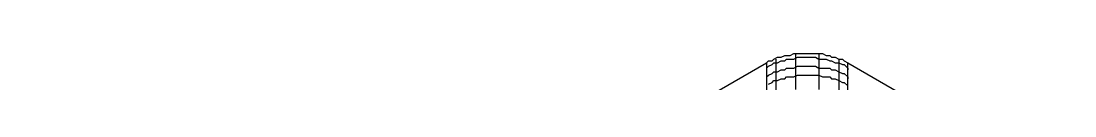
# Model space of a CAD drawing. Header units: millimetres. Extents: x 0 to 2112, y 8 to 1252.
# Drawn here: x 480.8 to 635.1, y 1094 to 1098.4 of the extents above; entities that cross this region are included whole.
import ezdxf

# ---------------------------------------------------------------- set-up
doc = ezdxf.new("R2010")
doc.units = ezdxf.units.MM
doc.layers.get('0').update_dxf_attribs({"linetype": 'CONTINUOUS'})

msp = doc.modelspace()

# ---------------------------------------------------------------- linework, layer by layer
at = {"color": 9}
for p, q in [((235.458, 892.658), (589.996, 1097.06)), ((235.458, 892.658), (589.996, 1097.06)), ((589.996, 1097.06), (590.271, 1097.34)), ((589.996, 1097.06), (590.271, 1097.34)), ((589.996, 1097.06), (589.996, 1091.8)), ((589.996, 1097.06), (589.996, 1091.8)), ((590.271, 1097.34), (590.797, 1097.34)), ((590.271, 1097.34), (590.797, 1097.34)), ((590.797, 1097.34), (591.044, 1097.59)), ((590.797, 1097.34), (591.044, 1097.59)), ((590.797, 1096.82), (591.044, 1097.06)), ((591.044, 1097.59), (591.594, 1097.86)), ((591.044, 1097.59), (591.594, 1097.86)), ((591.044, 1097.06), (591.594, 1097.06)), ((591.319, 1097.59), (591.319, 1092.33)), ((591.594, 1097.86), (592.12, 1097.86)), ((591.594, 1097.86), (592.12, 1097.86)), ((591.594, 1097.06), (592.12, 1097.34)), ((592.12, 1097.86), (592.642, 1098.11)), ((592.12, 1097.86), (592.642, 1098.11)), ((592.12, 1097.34), (592.642, 1097.34)), ((592.642, 1098.11), (592.889, 1098.11)), ((592.642, 1098.11), (592.889, 1098.11)), ((592.642, 1097.34), (592.889, 1097.59)), ((592.889, 1098.11), (593.443, 1098.11)), ((592.889, 1098.11), (593.443, 1098.11)), ((592.889, 1097.59), (593.443, 1097.59)), ((593.443, 1098.11), (593.965, 1098.39)), ((593.443, 1098.11), (593.965, 1098.39)), ((593.443, 1097.59), (593.965, 1097.59)), ((593.965, 1098.39), (594.487, 1098.39)), ((593.965, 1098.39), (594.487, 1098.39)), ((593.965, 1097.59), (594.487, 1097.86)), ((594.212, 1098.39), (594.212, 1093.13)), ((594.487, 1098.39), (595.013, 1098.39)), ((594.487, 1098.39), (595.013, 1098.39)), ((594.487, 1097.86), (595.013, 1097.86)), ((595.013, 1098.39), (595.535, 1098.39)), ((595.013, 1098.39), (595.535, 1098.39)), ((595.013, 1097.86), (595.535, 1097.86)), ((595.535, 1098.39), (596.06, 1098.39)), ((595.535, 1098.39), (596.06, 1098.39)), ((595.535, 1097.86), (596.06, 1097.86)), ((596.06, 1098.39), (596.611, 1098.39)), ((596.06, 1098.39), (596.611, 1098.39)), ((596.06, 1097.86), (596.611, 1097.86)), ((596.611, 1098.39), (597.133, 1098.39)), ((596.611, 1098.39), (597.133, 1098.39)), ((596.611, 1097.86), (597.133, 1097.86)), ((597.133, 1098.39), (597.655, 1098.39)), ((597.133, 1098.39), (597.655, 1098.39)), ((597.133, 1097.86), (597.655, 1097.59)), ((597.655, 1098.39), (597.655, 1093.13)), ((597.655, 1098.39), (598.181, 1098.39)), ((597.655, 1098.39), (598.181, 1098.39)), ((597.655, 1097.59), (598.181, 1097.59)), ((598.181, 1098.39), (598.703, 1098.11)), ((598.181, 1098.39), (598.703, 1098.11)), ((598.181, 1097.59), (598.703, 1097.59)), ((598.703, 1098.11), (599.228, 1098.11)), ((598.703, 1098.11), (599.228, 1098.11)), ((598.703, 1097.59), (599.228, 1097.34)), ((599.228, 1098.11), (599.504, 1097.86)), ((599.228, 1098.11), (599.504, 1097.86)), ((599.228, 1097.34), (599.504, 1097.34)), ((599.504, 1097.86), (600.026, 1097.86)), ((599.504, 1097.86), (600.026, 1097.86)), ((599.504, 1097.34), (600.026, 1097.06)), ((600.026, 1097.86), (600.551, 1097.59)), ((600.026, 1097.86), (600.551, 1097.59)), ((600.026, 1097.06), (600.551, 1097.06)), ((600.551, 1097.59), (600.551, 1092.33)), ((600.551, 1097.59), (601.102, 1097.59)), ((600.551, 1097.59), (601.102, 1097.59)), ((600.551, 1097.06), (601.102, 1096.82)), ((601.102, 1097.59), (601.349, 1097.34)), ((601.102, 1097.59), (601.349, 1097.34)), ((601.349, 1097.34), (601.871, 1097.06)), ((601.349, 1097.34), (601.871, 1097.06)), ((601.871, 1091.8), (601.871, 1097.06)), ((601.871, 1097.06), (635.127, 1077.83)), ((601.871, 1091.8), (601.871, 1097.06)), ((601.871, 1097.06), (635.127, 1077.83)), ((589.996, 1096.27), (590.271, 1096.54)), ((590.271, 1096.54), (590.797, 1096.82)), ((590.271, 1095.22), (590.797, 1095.49)), ((590.797, 1095.49), (591.044, 1095.74)), ((591.044, 1095.74), (591.594, 1095.74)), ((591.594, 1095.74), (592.12, 1096.02)), ((592.12, 1096.02), (592.642, 1096.02)), ((592.642, 1096.02), (592.889, 1096.27)), ((592.889, 1096.27), (593.443, 1096.27)), ((593.443, 1096.27), (593.965, 1096.27)), ((593.965, 1096.27), (594.487, 1096.54)), ((594.487, 1096.54), (595.013, 1096.54)), ((595.013, 1096.54), (595.535, 1096.54)), ((595.535, 1096.54), (596.06, 1096.54)), ((596.06, 1096.54), (596.611, 1096.54)), ((596.611, 1096.54), (597.133, 1096.54)), ((597.133, 1096.54), (597.655, 1096.27)), ((597.655, 1096.27), (598.181, 1096.27)), ((598.181, 1096.27), (598.703, 1096.27)), ((598.703, 1096.27), (599.228, 1096.27)), ((599.228, 1096.27), (599.504, 1096.02)), ((599.504, 1096.02), (600.026, 1096.02)), ((600.026, 1096.02), (600.551, 1095.74)), ((600.551, 1095.74), (601.102, 1095.49)), ((601.102, 1096.82), (601.349, 1096.82)), ((601.102, 1095.49), (601.349, 1095.49)), ((601.349, 1096.82), (601.871, 1096.27)), ((601.349, 1095.49), (601.871, 1094.97)), ((601.871, 1096.27), (601.871, 1096.02)), ((589.996, 1094.97), (590.271, 1095.22)), ((590.271, 1093.9), (590.797, 1094.17)), ((590.797, 1094.17), (591.044, 1094.45)), ((591.044, 1094.45), (591.594, 1094.45)), ((591.594, 1094.45), (592.12, 1094.69)), ((592.12, 1094.69), (592.642, 1094.69)), ((592.642, 1094.69), (592.889, 1094.97)), ((592.889, 1094.97), (593.443, 1094.97)), ((593.443, 1094.97), (593.965, 1094.97)), ((593.965, 1094.97), (594.487, 1095.22)), ((594.487, 1095.22), (595.013, 1095.22)), ((595.013, 1095.22), (595.535, 1095.22)), ((595.535, 1095.22), (596.06, 1095.22)), ((596.06, 1095.22), (596.611, 1095.22)), ((596.611, 1095.22), (597.133, 1095.22)), ((597.133, 1095.22), (597.655, 1095.22)), ((597.655, 1095.22), (598.181, 1094.97)), ((598.181, 1094.97), (598.703, 1094.97)), ((598.703, 1094.97), (599.228, 1094.97)), ((599.228, 1094.97), (599.504, 1094.69)), ((599.504, 1094.69), (600.026, 1094.69)), ((600.026, 1094.69), (600.551, 1094.45)), ((600.551, 1094.45), (601.102, 1094.17)), ((601.102, 1094.17), (601.349, 1094.17)), ((601.349, 1094.17), (601.871, 1093.65)), ((601.871, 1094.97), (601.871, 1094.69))]:
    msp.add_line(p, q, dxfattribs=at)

doc.saveas('drawing.dxf')
